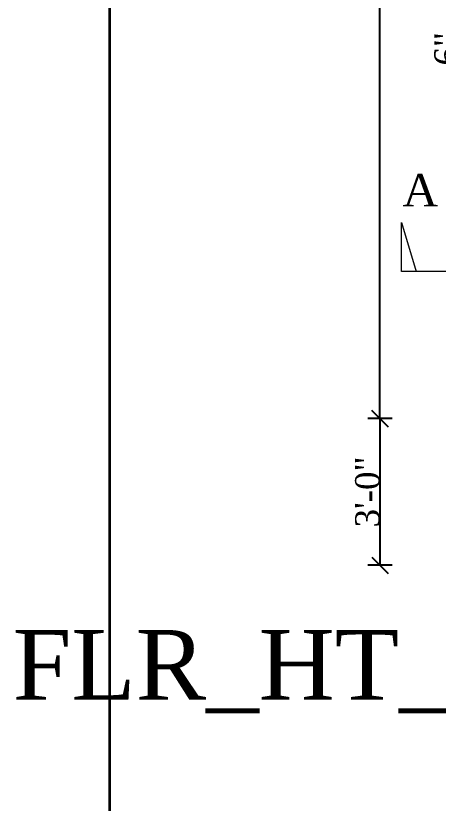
# Model space of a CAD drawing. Header units: feet. Extents: x 37458 to 42412, y -3338 to -325.
# Drawn here: x 37458.4 to 37562, y -1286.5 to -1093.3 of the extents above; entities that cross this region are included whole.
import ezdxf

# ---------------------------------------------------------------- set-up
doc = ezdxf.new("R2010")
doc.units = ezdxf.units.FT
doc.header["$MEASUREMENT"] = 0
doc.header["$PDMODE"] = 35
doc.header["$PDSIZE"] = 8
doc.layers.get('Defpoints').update_dxf_attribs({"color": 52})
for name, color, linetype, lineweight in [('BLK_1_FLR_0_STAIR_1', 7, 'Continuous', 0), ('dimensiom', 35, 'Continuous', 25), ('SEAL', 102, 'Continuous', 35), ('SEC', 41, 'Continuous', 25), ('SECTION L', 63, 'Continuous', 30)]:
    doc.layers.add(name, color=color, linetype=linetype, lineweight=lineweight)
doc.styles.add("4''", font='romai___.ttf', dxfattribs={"height": 7})
doc.styles.get("Standard").update_dxf_attribs({"font": 'times.ttf', "height": 6})
doc.dimstyles.new('arrow', dxfattribs={"dimtxt": 6, "dimasz": 4, "dimexe": 3, "dimexo": 6, "dimgap": 0, "dimtad": 1, "dimzin": 3, "dimdsep": 46, "dimlunit": 4, "dimtxsty": 'Standard', "dimblk": 'OBLIQUE', "dimcen": 12, "dimclrd": 7, "dimclre": 256, "dimclrt": 7, "dimadec": 0, "dimazin": 0, "dimtfac": 1, "dimtofl": 0, "dimtmove": 0, "dimatfit": 3, "dimfxl": 3, "dimfxlon": 1, "dimtolj": 1, "dimtzin": 0, "dimlwd": -1, "dimlwe": -1, "dimarcsym": 0})

# ---------------------------------------------------------------- blocks, each defined once
blk = doc.blocks.new('_Oblique')
at = {"layer": 'dimensiom', "color": 0, "lineweight": -2}
blk.add_line((-0.5, -0.5), (0.5, 0.5), dxfattribs=at)
blk = doc.blocks.new('*D30')
at = {"layer": 'Defpoints', "color": 0, "ltscale": 0.75, "transparency": 16777216}
for p in [(37547.76, -586.09), (37582.32, -586.09), (37591.32, -1192.09)]:
    blk.add_point(p, dxfattribs=at)
at = {"layer": 'dimensiom', "ltscale": 0.75, "transparency": 16777216}
for p, q in [((37550.76, -586.09), (37544.76, -586.09)), ((37550.76, -1192.09), (37544.76, -1192.09))]:
    blk.add_line(p, q, dxfattribs=at)
at = {"layer": 'dimensiom', "color": 7, "ltscale": 0.75, "transparency": 16777216}
blk.add_line((37547.76, -1192.09), (37547.76, -586.09), dxfattribs=at)
at = {"layer": 'dimensiom', "color": 7, "ltscale": 0.75, "transparency": 16777216, "xscale": 4, "yscale": 4, "zscale": 4}
for p, rotation in [((37547.76, -586.09), 90), ((37547.76, -1192.09), 270)]:
    blk.add_blockref('_Oblique', p, dxfattribs=dict(at, rotation=rotation))
at = {"layer": 'dimensiom', "color": 7, "ltscale": 0.75, "transparency": 16777216, "insert": (37540.23, -886.09), "char_height": 6, "attachment_point": 5, "rotation": 90}
blk.add_mtext('\\A1;50\'-6"', dxfattribs=at)
blk = doc.blocks.new('*D42')
at = {"layer": 'Defpoints', "color": 0, "ltscale": 0.75, "transparency": 16777216}
for p in [(37600.32, -1096.04), (37569.16, -1102.04), (37591.32, -1102.04)]:
    blk.add_point(p, dxfattribs=at)
at = {"layer": 'dimensiom', "ltscale": 0.75, "transparency": 16777216}
for p, q in [((37572.16, -1096.04), (37566.16, -1096.04)), ((37572.16, -1102.04), (37566.16, -1102.04))]:
    blk.add_line(p, q, dxfattribs=at)
at = {"layer": 'dimensiom', "color": 7, "ltscale": 0.75, "transparency": 16777216}
blk.add_line((37569.16, -1096.04), (37569.16, -1102.04), dxfattribs=at)
at = {"layer": 'dimensiom', "color": 7, "ltscale": 0.75, "transparency": 16777216, "xscale": 4, "yscale": 4, "zscale": 4}
for p, rotation in [((37569.16, -1096.04), 90), ((37569.16, -1102.04), 270)]:
    blk.add_blockref('_Oblique', p, dxfattribs=dict(at, rotation=rotation))
at = {"layer": 'dimensiom', "color": 7, "ltscale": 0.75, "transparency": 16777216, "insert": (37564.11, -1101.39), "char_height": 6, "attachment_point": 5, "rotation": 90}
blk.add_mtext('\\A1;6"', dxfattribs=at)
blk = doc.blocks.new('*D104')
at = {"layer": 'Defpoints', "color": 0, "ltscale": 0.75, "transparency": 16777216}
for p in [(37628.32, -1192.09), (37547.76, -1228.09), (37627.32, -1228.09)]:
    blk.add_point(p, dxfattribs=at)
at = {"layer": 'dimensiom', "ltscale": 0.75, "transparency": 16777216}
for p, q in [((37550.76, -1192.09), (37544.76, -1192.09)), ((37550.76, -1228.09), (37544.76, -1228.09))]:
    blk.add_line(p, q, dxfattribs=at)
at = {"layer": 'dimensiom', "color": 7, "ltscale": 0.75, "transparency": 16777216}
blk.add_line((37547.76, -1192.09), (37547.76, -1228.09), dxfattribs=at)
at = {"layer": 'dimensiom', "color": 7, "ltscale": 0.75, "transparency": 16777216, "xscale": 4, "yscale": 4, "zscale": 4}
for p, rotation in [((37547.76, -1192.09), 90), ((37547.76, -1228.09), 270)]:
    blk.add_blockref('_Oblique', p, dxfattribs=dict(at, rotation=rotation))
at = {"layer": 'dimensiom', "color": 7, "ltscale": 0.75, "transparency": 16777216, "insert": (37544.71, -1210.09), "char_height": 6, "attachment_point": 5, "rotation": 90}
blk.add_mtext('\\A1;3\'-0"', dxfattribs=at)

msp = doc.modelspace()

# ---------------------------------------------------------------- linework, layer by layer
at = {"layer": 'SEAL', "ltscale": 0.75}
msp.add_lwpolyline([(37481.4509, -325.4414), (39330.0528, -325.4414), (39330.0528, -1308.9249), (37481.4509, -1308.9249)], close=True, dxfattribs=at)
at = {"layer": 'SECTION L', "lineweight": 20, "ltscale": 0.75}
msp.add_lwpolyline([(38071.8984, -872.684), (38077.2674, -864.6773), (38077.2674, -873.3835), (37879.2671, -873.3835), (37879.2671, -1156.0098), (37553.0131, -1156.0098), (37553.0131, -1143.9812), (37556.5994, -1156.0098)], dxfattribs=at)

# ---------------------------------------------------------------- texts
at = {"layer": 'BLK_1_FLR_0_STAIR_1', "insert": (37457.6653, -1243.9672), "char_height": 17.115404, "width": 182.56431, "attachment_point": 1}
msp.add_mtext('FLR_HT_M=10.5', dxfattribs=at)
at = {"layer": 'SEC', "ltscale": 0.75, "insert": (37553.2975, -1132.0532), "char_height": 8, "width": 18.125994, "attachment_point": 1, "style": "4''"}
msp.add_mtext('\\A1;{\\fRomantic|b0|i0|c2|p2;A}', dxfattribs=at)

# ---------------------------------------------------------------- dimensions: what is measured, and where the dimension line sits
at = {"layer": 'dimensiom', "ltscale": 0.75}
for base, p1, p2, picture, middle in [((37547.7619, -586.0861), (37591.3153, -1192.0861), (37582.3153, -586.0861), '*D30', (37543.2855, -886.0861)), ((37569.1624, -1102.0361), (37600.3153, -1096.0361), (37591.3153, -1102.0361), '*D42', (37567.1624, -1101.3861))]:
    dim = msp.add_linear_dim(base=base, p1=p1, p2=p2, angle=90, dimstyle='arrow', override={"dimtmove": 1}, dxfattribs=at)
    dim.commit()
    dim.dimension.update_dxf_attribs({"geometry": picture, "text_midpoint": middle, "dimtype": 160})
dim = msp.add_linear_dim(base=(37547.7619, -1228.0861), p1=(37628.3153, -1192.0861), p2=(37627.3153, -1228.0861), angle=90, dimstyle='arrow', dxfattribs=at)
dim.commit()
dim.dimension.update_dxf_attribs({"geometry": '*D104', "text_midpoint": (37544.71, -1210.0861)})

doc.saveas('drawing.dxf')
